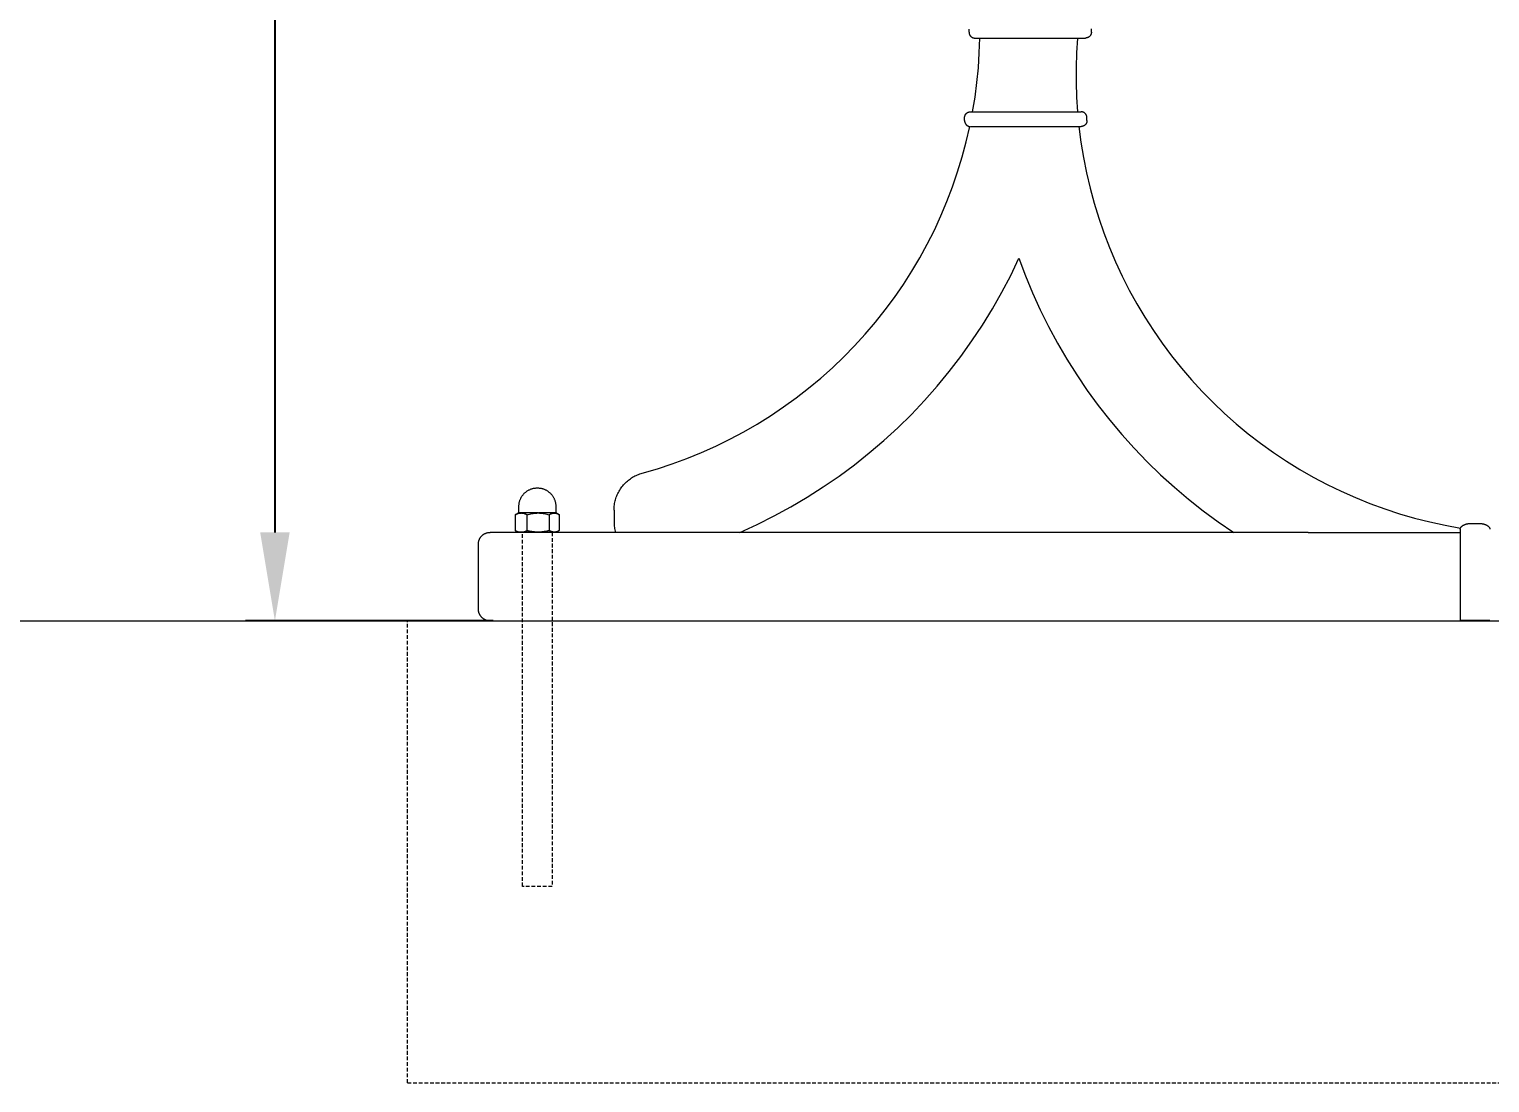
# Model space of a CAD drawing. Header units: millimetres. Extents: x -779 to 3049, y 55 to 2500.
# Drawn here: x 807.1 to 1302.2, y 1473.2 to 1830.4 of the extents above; entities that cross this region are included whole.
import ezdxf

# ---------------------------------------------------------------- set-up
doc = ezdxf.new("R2010")
doc.units = ezdxf.units.MM
doc.linetypes.add('HIDDEN', pattern=[1.905, 1.27, -0.635])
for name, color, linetype, lineweight in [('ZANO_R', 7, 'Continuous', 0), ('ZANO_R_przerywana', 7, 'HIDDEN', 0), ('ZANO_W', 1, 'Continuous', 0)]:
    doc.layers.add(name, color=color, linetype=linetype, lineweight=lineweight)
doc.styles.add('Arial', font='arial.ttf')
doc.styles.get("Standard").update_dxf_attribs({"font": 'ARIALUNI.TTF'})
doc.dimstyles.new('pl i ang', dxfattribs={"dimtxt": 50, "dimasz": 50, "dimexe": 1.25, "dimexo": 0.625, "dimgap": 10, "dimtad": 1, "dimtoh": 1, "dimtxsty": 'Standard', "dimcen": 2.5, "dimclrd": 1, "dimclre": 1, "dimclrt": 1, "dimadec": 0, "dimazin": 0, "dimtfac": 1, "dimtmove": 0, "dimatfit": 3, "dimfxl": 1, "dimarcsym": 1})

# ---------------------------------------------------------------- blocks, each defined once
blk = doc.blocks.new('*D387')
at = {"layer": 'ZANO_W', "color": 1, "lineweight": -2}
for p, q in [((980.27, 2439.89), (880.41, 2439.89)), ((890.41, 2409.89), (890.41, 1659.76)), ((964.36, 1629.76), (880.41, 1629.76))]:
    blk.add_line(p, q, dxfattribs=at)
at = {"layer": 'ZANO_W', "color": 1}
for points in [[(895.41, 2409.89), (885.41, 2409.89), (890.41, 2439.89)], [(885.41, 1659.76), (895.41, 1659.76), (890.41, 1629.76)]]:
    blk.add_solid(points, dxfattribs=at)
at = {"layer": 'ZANO_W', "color": 1, "insert": (865.09, 2034.83), "char_height": 30, "attachment_point": 5, "rotation": 90, "style": 'Arial'}
blk.add_mtext('810', dxfattribs=at)

msp = doc.modelspace()

# ---------------------------------------------------------------- linework, layer by layer
at = {"layer": 'ZANO_R'}
for p, q in [((1125.66, 1829.36), (1125.66, 1830.36)), ((1125.66, 1829.36), (1125.66, 1829.29)), ((1125.66, 1829.29), (1125.66, 1829.22)), ((1125.66, 1829.22), (1125.67, 1829.15)), ((1125.67, 1829.15), (1125.68, 1829.09)), ((1125.68, 1829.09), (1125.69, 1829.02)), ((1125.69, 1829.02), (1125.7, 1828.95)), ((1125.7, 1828.95), (1125.71, 1828.88)), ((1125.71, 1828.88), (1125.73, 1828.82)), ((1125.73, 1828.82), (1125.75, 1828.75)), ((1125.75, 1828.75), (1125.77, 1828.69)), ((1125.77, 1828.69), (1125.8, 1828.62)), ((1125.8, 1828.62), (1125.82, 1828.56)), ((1125.82, 1828.56), (1125.85, 1828.5)), ((1125.85, 1828.5), (1125.88, 1828.44)), ((1125.88, 1828.44), (1125.91, 1828.38)), ((1125.91, 1828.38), (1125.95, 1828.32)), ((1125.95, 1828.32), (1125.99, 1828.26)), ((1125.99, 1828.26), (1126.02, 1828.2)), ((1126.02, 1828.2), (1126.06, 1828.15)), ((1126.06, 1828.15), (1126.11, 1828.1)), ((1126.11, 1828.1), (1126.15, 1828.04)), ((1126.15, 1828.04), (1126.2, 1827.99)), ((1126.2, 1827.99), (1126.24, 1827.94)), ((1126.24, 1827.94), (1126.29, 1827.9)), ((1126.29, 1827.9), (1126.34, 1827.85)), ((1126.34, 1827.85), (1126.4, 1827.81)), ((1126.4, 1827.81), (1126.45, 1827.76)), ((1126.45, 1827.76), (1126.5, 1827.72)), ((1126.5, 1827.72), (1126.56, 1827.69)), ((1126.56, 1827.69), (1126.62, 1827.65)), ((1126.62, 1827.65), (1126.68, 1827.61)), ((1126.68, 1827.61), (1126.74, 1827.58)), ((1126.74, 1827.58), (1126.8, 1827.55)), ((1126.8, 1827.55), (1126.86, 1827.52)), ((1126.86, 1827.52), (1126.92, 1827.5)), ((1126.92, 1827.5), (1126.99, 1827.47)), ((1126.99, 1827.47), (1127.05, 1827.45)), ((1127.05, 1827.45), (1127.12, 1827.43)), ((1127.12, 1827.43), (1127.18, 1827.41)), ((1127.18, 1827.41), (1127.25, 1827.4)), ((1127.25, 1827.4), (1127.32, 1827.39)), ((1127.32, 1827.39), (1127.39, 1827.38)), ((1127.39, 1827.38), (1127.45, 1827.37)), ((1127.45, 1827.37), (1127.52, 1827.36)), ((1127.52, 1827.36), (1127.59, 1827.36)), ((1127.59, 1827.36), (1127.66, 1827.36)), ((1127.66, 1827.36), (1165.14, 1827.36)), ((1129.15, 1822.33), (1129.31, 1827.36)), ((1162.46, 1827.36), (1162.13, 1822.36)), ((1165.21, 1827.36), (1165.14, 1827.36)), ((1165.27, 1827.36), (1165.21, 1827.36)), ((1165.34, 1827.37), (1165.27, 1827.36)), ((1165.41, 1827.38), (1165.34, 1827.37)), ((1165.48, 1827.39), (1165.41, 1827.38)), ((1165.54, 1827.4), (1165.48, 1827.39)), ((1165.61, 1827.41), (1165.54, 1827.4)), ((1165.68, 1827.43), (1165.61, 1827.41)), ((1165.74, 1827.45), (1165.68, 1827.43)), ((1165.81, 1827.47), (1165.74, 1827.45)), ((1165.87, 1827.5), (1165.81, 1827.47)), ((1165.93, 1827.52), (1165.87, 1827.5)), ((1166, 1827.55), (1165.93, 1827.52)), ((1166.06, 1827.58), (1166, 1827.55)), ((1166.12, 1827.61), (1166.06, 1827.58)), ((1166.18, 1827.65), (1166.12, 1827.61)), ((1166.23, 1827.69), (1166.18, 1827.65)), ((1166.29, 1827.72), (1166.23, 1827.69)), ((1166.35, 1827.76), (1166.29, 1827.72)), ((1166.4, 1827.81), (1166.35, 1827.76)), ((1166.45, 1827.85), (1166.4, 1827.81)), ((1166.5, 1827.9), (1166.45, 1827.85)), ((1166.55, 1827.94), (1166.5, 1827.9)), ((1166.6, 1827.99), (1166.55, 1827.94)), ((1166.64, 1828.04), (1166.6, 1827.99)), ((1166.69, 1828.1), (1166.64, 1828.04)), ((1166.73, 1828.15), (1166.69, 1828.1)), ((1166.77, 1828.2), (1166.73, 1828.15)), ((1166.81, 1828.26), (1166.77, 1828.2)), ((1166.85, 1828.32), (1166.81, 1828.26)), ((1166.88, 1828.38), (1166.85, 1828.32)), ((1166.91, 1828.44), (1166.88, 1828.38)), ((1166.94, 1828.5), (1166.91, 1828.44)), ((1166.97, 1828.56), (1166.94, 1828.5)), ((1167, 1828.62), (1166.97, 1828.56)), ((1167.02, 1828.69), (1167, 1828.62)), ((1167.04, 1828.75), (1167.02, 1828.69)), ((1167.06, 1828.82), (1167.04, 1828.75)), ((1167.08, 1828.88), (1167.06, 1828.82)), ((1167.1, 1828.95), (1167.08, 1828.88)), ((1167.11, 1829.02), (1167.1, 1828.95)), ((1167.12, 1829.09), (1167.11, 1829.02)), ((1167.13, 1829.15), (1167.12, 1829.09)), ((1167.14, 1829.29), (1167.13, 1829.22)), ((1167.13, 1829.22), (1167.13, 1829.15)), ((1167.14, 1830.36), (1167.14, 1830.43)), ((1167.14, 1829.36), (1167.14, 1830.36)), ((1167.14, 1829.36), (1167.14, 1829.29)), ((1128.83, 1817.31), (1129.15, 1822.33)), ((1162.13, 1822.36), (1161.96, 1817.36)), ((1128.35, 1812.31), (1128.83, 1817.31)), ((1161.96, 1817.36), (1161.95, 1812.36)), ((1127.7, 1807.32), (1128.35, 1812.31)), ((1161.95, 1812.36), (1162.11, 1807.35)), ((1126.89, 1802.36), (1127.7, 1807.32)), ((1162.11, 1807.35), (1162.42, 1802.36)), ((1124.9, 1801.91), (1124.95, 1801.95)), ((1124.95, 1801.95), (1125, 1801.99)), ((1125, 1801.99), (1125.06, 1802.03)), ((1125.06, 1802.03), (1125.12, 1802.07)), ((1125.12, 1802.07), (1125.18, 1802.1)), ((1125.18, 1802.1), (1125.24, 1802.13)), ((1125.24, 1802.13), (1125.3, 1802.16)), ((1125.3, 1802.16), (1125.36, 1802.19)), ((1125.36, 1802.19), (1125.42, 1802.22)), ((1125.42, 1802.22), (1125.49, 1802.24)), ((1125.49, 1802.24), (1125.55, 1802.26)), ((1125.55, 1802.26), (1125.62, 1802.28)), ((1125.62, 1802.28), (1125.68, 1802.3)), ((1125.68, 1802.3), (1125.75, 1802.32)), ((1125.75, 1802.32), (1125.82, 1802.33)), ((1125.82, 1802.33), (1125.89, 1802.34)), ((1125.89, 1802.34), (1125.95, 1802.35)), ((1125.95, 1802.35), (1126.02, 1802.35)), ((1126.02, 1802.35), (1126.09, 1802.36)), ((1126.09, 1802.36), (1126.16, 1802.36)), ((1126.16, 1802.36), (1163.64, 1802.36)), ((1163.71, 1802.36), (1163.64, 1802.36)), ((1163.77, 1802.35), (1163.71, 1802.36)), ((1163.84, 1802.35), (1163.77, 1802.35)), ((1163.91, 1802.34), (1163.84, 1802.35)), ((1163.98, 1802.33), (1163.91, 1802.34)), ((1164.04, 1802.32), (1163.98, 1802.33)), ((1164.11, 1802.3), (1164.04, 1802.32)), ((1164.18, 1802.28), (1164.11, 1802.3)), ((1164.24, 1802.26), (1164.18, 1802.28)), ((1164.31, 1802.24), (1164.24, 1802.26)), ((1164.37, 1802.22), (1164.31, 1802.24)), ((1164.43, 1802.19), (1164.37, 1802.22)), ((1164.5, 1802.16), (1164.43, 1802.19)), ((1164.56, 1802.13), (1164.5, 1802.16)), ((1164.62, 1802.1), (1164.56, 1802.13)), ((1164.68, 1802.07), (1164.62, 1802.1)), ((1164.73, 1802.03), (1164.68, 1802.07)), ((1164.79, 1801.99), (1164.73, 1802.03)), ((1164.85, 1801.95), (1164.79, 1801.99)), ((1164.9, 1801.91), (1164.85, 1801.95)), ((1124.16, 1800.49), (1124.17, 1800.56)), ((1124.16, 1800.43), (1124.16, 1800.49)), ((1124.16, 1800.36), (1124.16, 1800.43)), ((1124.16, 1799.36), (1124.16, 1800.36)), ((1124.16, 1799.36), (1124.16, 1799.29)), ((1124.16, 1799.29), (1124.16, 1799.22)), ((1124.16, 1799.22), (1124.17, 1799.15)), ((1124.17, 1800.56), (1124.18, 1800.63)), ((1124.17, 1799.15), (1124.18, 1799.08)), ((1124.18, 1800.63), (1124.19, 1800.7)), ((1124.18, 1799.08), (1124.19, 1799.01)), ((1124.19, 1800.7), (1124.2, 1800.76)), ((1124.19, 1799.01), (1124.2, 1798.95)), ((1124.2, 1800.76), (1124.21, 1800.83)), ((1124.2, 1798.95), (1124.22, 1798.88)), ((1124.21, 1800.83), (1124.23, 1800.9)), ((1124.22, 1798.88), (1124.23, 1798.81)), ((1124.23, 1800.9), (1124.25, 1800.96)), ((1124.23, 1798.81), (1124.25, 1798.75)), ((1124.25, 1800.96), (1124.27, 1801.03)), ((1124.25, 1798.75), (1124.28, 1798.68)), ((1124.27, 1801.03), (1124.3, 1801.09)), ((1124.28, 1798.68), (1124.3, 1798.62)), ((1124.3, 1801.09), (1124.32, 1801.15)), ((1124.3, 1798.62), (1124.33, 1798.55)), ((1124.32, 1801.15), (1124.35, 1801.22)), ((1124.33, 1798.55), (1124.36, 1798.49)), ((1124.35, 1801.22), (1124.38, 1801.28)), ((1124.36, 1798.49), (1124.39, 1798.43)), ((1124.38, 1801.28), (1124.41, 1801.34)), ((1124.39, 1798.43), (1124.42, 1798.37)), ((1124.41, 1801.34), (1124.45, 1801.4)), ((1124.42, 1798.37), (1124.46, 1798.31)), ((1124.45, 1801.4), (1124.49, 1801.45)), ((1124.46, 1798.31), (1124.49, 1798.25)), ((1124.49, 1801.45), (1124.52, 1801.51)), ((1124.49, 1798.25), (1124.53, 1798.19)), ((1124.52, 1801.51), (1124.56, 1801.57)), ((1124.53, 1798.19), (1124.57, 1798.14)), ((1124.56, 1801.57), (1124.61, 1801.62)), ((1124.57, 1798.14), (1124.62, 1798.08)), ((1124.61, 1801.62), (1124.65, 1801.67)), ((1124.62, 1798.08), (1124.66, 1798.03)), ((1124.65, 1801.67), (1124.7, 1801.72)), ((1124.66, 1798.03), (1124.71, 1797.98)), ((1124.7, 1801.72), (1124.74, 1801.77)), ((1124.71, 1797.98), (1124.76, 1797.93)), ((1124.72, 1792.2), (1125.92, 1797.37)), ((1124.74, 1801.77), (1124.79, 1801.82)), ((1124.76, 1797.93), (1124.81, 1797.88)), ((1124.79, 1801.82), (1124.84, 1801.87)), ((1124.81, 1797.88), (1124.86, 1797.84)), ((1124.84, 1801.87), (1124.9, 1801.91)), ((1124.86, 1797.84), (1124.91, 1797.79)), ((1124.91, 1797.79), (1124.97, 1797.75)), ((1124.97, 1797.75), (1125.02, 1797.71)), ((1125.02, 1797.71), (1125.08, 1797.67)), ((1125.08, 1797.67), (1125.14, 1797.64)), ((1125.14, 1797.64), (1125.2, 1797.6)), ((1125.2, 1797.6), (1125.26, 1797.57)), ((1125.26, 1797.57), (1125.32, 1797.54)), ((1125.32, 1797.54), (1125.38, 1797.51)), ((1125.38, 1797.51), (1125.45, 1797.49)), ((1125.45, 1797.49), (1125.51, 1797.46)), ((1125.51, 1797.46), (1125.58, 1797.44)), ((1125.58, 1797.44), (1125.64, 1797.42)), ((1125.64, 1797.42), (1125.71, 1797.41)), ((1125.71, 1797.41), (1125.78, 1797.39)), ((1125.78, 1797.39), (1125.85, 1797.38)), ((1125.85, 1797.38), (1125.92, 1797.37)), ((1126.16, 1797.36), (1163.64, 1797.36)), ((1162.9, 1797.36), (1163.58, 1792.1)), ((1163.71, 1797.36), (1163.64, 1797.36)), ((1163.77, 1797.36), (1163.71, 1797.36)), ((1163.84, 1797.37), (1163.77, 1797.36)), ((1163.91, 1797.38), (1163.84, 1797.37)), ((1163.98, 1797.39), (1163.91, 1797.38)), ((1164.04, 1797.4), (1163.98, 1797.39)), ((1164.11, 1797.41), (1164.04, 1797.4)), ((1164.18, 1797.43), (1164.11, 1797.41)), ((1164.24, 1797.45), (1164.18, 1797.43)), ((1164.31, 1797.47), (1164.24, 1797.45)), ((1164.37, 1797.5), (1164.31, 1797.47)), ((1164.43, 1797.52), (1164.37, 1797.5)), ((1164.5, 1797.55), (1164.43, 1797.52)), ((1164.56, 1797.58), (1164.5, 1797.55)), ((1164.62, 1797.61), (1164.56, 1797.58)), ((1164.68, 1797.65), (1164.62, 1797.61)), ((1164.73, 1797.69), (1164.68, 1797.65)), ((1164.79, 1797.72), (1164.73, 1797.69)), ((1164.85, 1797.76), (1164.79, 1797.72)), ((1164.9, 1797.81), (1164.85, 1797.76)), ((1164.95, 1801.87), (1164.9, 1801.91)), ((1164.95, 1797.85), (1164.9, 1797.81)), ((1165, 1801.82), (1164.95, 1801.87)), ((1165, 1797.9), (1164.95, 1797.85)), ((1165.05, 1801.77), (1165, 1801.82)), ((1165.05, 1797.94), (1165, 1797.9)), ((1165.1, 1801.72), (1165.05, 1801.77)), ((1165.1, 1797.99), (1165.05, 1797.94)), ((1165.14, 1801.67), (1165.1, 1801.72)), ((1165.14, 1798.04), (1165.1, 1797.99)), ((1165.19, 1801.62), (1165.14, 1801.67)), ((1165.19, 1798.1), (1165.14, 1798.04)), ((1165.23, 1801.57), (1165.19, 1801.62)), ((1165.23, 1798.15), (1165.19, 1798.1)), ((1165.27, 1801.51), (1165.23, 1801.57)), ((1165.27, 1798.2), (1165.23, 1798.15)), ((1165.31, 1801.45), (1165.27, 1801.51)), ((1165.31, 1798.26), (1165.27, 1798.2)), ((1165.35, 1801.4), (1165.31, 1801.45)), ((1165.35, 1798.32), (1165.31, 1798.26)), ((1165.38, 1801.34), (1165.35, 1801.4)), ((1165.38, 1798.38), (1165.35, 1798.32)), ((1165.41, 1801.28), (1165.38, 1801.34)), ((1165.41, 1798.44), (1165.38, 1798.38)), ((1165.44, 1801.22), (1165.41, 1801.28)), ((1165.44, 1798.5), (1165.41, 1798.44)), ((1165.47, 1801.15), (1165.44, 1801.22)), ((1165.47, 1798.56), (1165.44, 1798.5)), ((1165.5, 1801.09), (1165.47, 1801.15)), ((1165.5, 1798.62), (1165.47, 1798.56)), ((1165.52, 1801.03), (1165.5, 1801.09)), ((1165.52, 1798.69), (1165.5, 1798.62)), ((1165.54, 1800.96), (1165.52, 1801.03)), ((1165.54, 1798.75), (1165.52, 1798.69)), ((1165.56, 1800.9), (1165.54, 1800.96)), ((1165.56, 1798.82), (1165.54, 1798.75)), ((1165.58, 1800.83), (1165.56, 1800.9)), ((1165.58, 1798.88), (1165.56, 1798.82)), ((1165.6, 1800.76), (1165.58, 1800.83)), ((1165.6, 1798.95), (1165.58, 1798.88)), ((1165.61, 1800.7), (1165.6, 1800.76)), ((1165.61, 1799.02), (1165.6, 1798.95)), ((1165.62, 1800.63), (1165.61, 1800.7)), ((1165.62, 1799.09), (1165.61, 1799.02)), ((1165.63, 1800.56), (1165.62, 1800.63)), ((1165.63, 1799.15), (1165.62, 1799.09)), ((1165.63, 1800.49), (1165.63, 1800.56)), ((1165.64, 1800.43), (1165.63, 1800.49)), ((1165.64, 1799.29), (1165.63, 1799.22)), ((1165.63, 1799.22), (1165.63, 1799.15)), ((1165.64, 1800.36), (1165.64, 1800.43)), ((1165.64, 1799.36), (1165.64, 1800.36)), ((1165.64, 1799.36), (1165.64, 1799.29)), ((1123.35, 1787.07), (1124.72, 1792.2)), ((1163.58, 1792.1), (1164.43, 1786.86)), ((1121.8, 1781.98), (1123.35, 1787.07)), ((1164.43, 1786.86), (1165.47, 1781.66)), ((1120.08, 1776.96), (1121.8, 1781.98)), ((1165.47, 1781.66), (1166.68, 1776.49)), ((1118.19, 1771.99), (1120.08, 1776.96)), ((1166.68, 1776.49), (1168.07, 1771.37)), ((1116.13, 1767.1), (1118.19, 1771.99)), ((1168.07, 1771.37), (1169.64, 1766.3)), ((1113.91, 1762.27), (1116.13, 1767.1)), ((1169.64, 1766.3), (1171.37, 1761.29)), ((1108.97, 1752.87), (1111.52, 1757.53)), ((1111.52, 1757.53), (1113.91, 1762.27)), ((1171.37, 1761.29), (1173.27, 1756.34)), ((1106.27, 1748.3), (1108.97, 1752.87)), ((1139.78, 1746.9), (1142.57, 1752.73)), ((1142.57, 1752.73), (1144.78, 1746.8)), ((1173.27, 1756.34), (1175.35, 1751.45)), ((1103.4, 1743.82), (1106.27, 1748.3)), ((1175.35, 1751.45), (1177.59, 1746.64)), ((1100.39, 1739.45), (1103.4, 1743.82)), ((1136.8, 1741.17), (1139.78, 1746.9)), ((1144.78, 1746.8), (1147.19, 1740.96)), ((1177.59, 1746.64), (1179.99, 1741.91)), ((1097.23, 1735.18), (1100.39, 1739.45)), ((1133.61, 1735.55), (1136.8, 1741.17)), ((1147.19, 1740.96), (1149.8, 1735.2)), ((1179.99, 1741.91), (1182.55, 1737.27)), ((1093.93, 1731.02), (1097.23, 1735.18)), ((1130.23, 1730.05), (1133.61, 1735.55)), ((1149.8, 1735.2), (1152.61, 1729.53)), ((1182.55, 1737.27), (1185.27, 1732.71)), ((1185.27, 1732.71), (1188.14, 1728.25)), ((1090.48, 1726.97), (1093.93, 1731.02)), ((1126.66, 1724.66), (1130.23, 1730.05)), ((1152.61, 1729.53), (1155.61, 1723.96)), ((1188.14, 1728.25), (1191.16, 1723.89)), ((1083.19, 1719.25), (1086.9, 1723.05)), ((1086.9, 1723.05), (1090.48, 1726.97)), ((1122.91, 1719.41), (1126.66, 1724.66)), ((1155.61, 1723.96), (1158.79, 1718.5)), ((1191.16, 1723.89), (1194.33, 1719.64)), ((1079.35, 1715.58), (1083.19, 1719.25)), ((1118.98, 1714.28), (1122.91, 1719.41)), ((1158.79, 1718.5), (1162.16, 1713.15)), ((1194.33, 1719.64), (1197.64, 1715.49)), ((1075.39, 1712.05), (1079.35, 1715.58)), ((1114.86, 1709.3), (1118.98, 1714.28)), ((1162.16, 1713.15), (1165.71, 1707.91)), ((1197.64, 1715.49), (1201.1, 1711.47)), ((1067.11, 1705.39), (1071.3, 1708.65)), ((1071.3, 1708.65), (1075.39, 1712.05)), ((1110.58, 1704.46), (1114.86, 1709.3)), ((1165.71, 1707.91), (1169.44, 1702.8)), ((1201.1, 1711.47), (1204.68, 1707.56)), ((1062.8, 1702.28), (1067.11, 1705.39)), ((1106.13, 1699.78), (1110.58, 1704.46)), ((1204.68, 1707.56), (1208.4, 1703.77)), ((1208.4, 1703.77), (1212.25, 1700.12)), ((1053.89, 1696.5), (1058.39, 1699.31)), ((1058.39, 1699.31), (1062.8, 1702.28)), ((1101.53, 1695.25), (1106.13, 1699.78)), ((1169.44, 1702.8), (1173.34, 1697.82)), ((1212.25, 1700.12), (1216.22, 1696.6)), ((1044.6, 1691.35), (1049.29, 1693.85)), ((1049.29, 1693.85), (1053.89, 1696.5)), ((1096.76, 1690.89), (1101.53, 1695.25)), ((1173.34, 1697.82), (1177.4, 1692.98)), ((1216.22, 1696.6), (1220.3, 1693.22)), ((1220.3, 1693.22), (1224.5, 1689.98)), ((1034.98, 1686.85), (1039.83, 1689.02)), ((1039.83, 1689.02), (1044.6, 1691.35)), ((1091.85, 1686.69), (1096.76, 1690.89)), ((1177.4, 1692.98), (1181.63, 1688.28)), ((1181.63, 1688.28), (1186.02, 1683.72)), ((1224.5, 1689.98), (1228.81, 1686.88)), ((1025.07, 1683.01), (1030.06, 1684.84)), ((1030.06, 1684.84), (1034.98, 1686.85)), ((1086.8, 1682.67), (1091.85, 1686.69)), ((1186.02, 1683.72), (1190.56, 1679.32)), ((1228.81, 1686.88), (1233.22, 1683.93)), ((1233.22, 1683.93), (1237.73, 1681.14)), ((1010.91, 1677.97), (1011.28, 1678.22)), ((1011.28, 1678.22), (1011.66, 1678.46)), ((1011.66, 1678.46), (1012.05, 1678.68)), ((1012.05, 1678.68), (1012.44, 1678.89)), ((1012.44, 1678.89), (1012.84, 1679.09)), ((1012.84, 1679.09), (1013.25, 1679.27)), ((1013.25, 1679.27), (1013.66, 1679.44)), ((1013.66, 1679.44), (1014.08, 1679.59)), ((1014.08, 1679.59), (1014.5, 1679.73)), ((1014.5, 1679.73), (1014.93, 1679.86)), ((1014.93, 1679.86), (1020.03, 1681.35)), ((1020.03, 1681.35), (1025.07, 1683.01)), ((1076.28, 1675.17), (1081.6, 1678.83)), ((1081.6, 1678.83), (1086.8, 1682.67)), ((1190.56, 1679.32), (1195.25, 1675.08)), ((1237.73, 1681.14), (1242.33, 1678.5)), ((1242.33, 1678.5), (1247.02, 1676.02)), ((975.09, 1673.15), (975.25, 1673.3)), ((975.25, 1673.3), (975.42, 1673.43)), ((975.42, 1673.43), (975.58, 1673.57)), ((975.58, 1673.57), (975.76, 1673.69)), ((975.76, 1673.69), (975.93, 1673.81)), ((975.93, 1673.81), (976.11, 1673.93)), ((976.11, 1673.93), (976.3, 1674.03)), ((976.3, 1674.03), (976.49, 1674.14)), ((976.49, 1674.14), (976.68, 1674.23)), ((976.68, 1674.23), (976.87, 1674.32)), ((976.87, 1674.32), (977.07, 1674.4)), ((977.07, 1674.4), (977.27, 1674.48)), ((977.27, 1674.48), (977.47, 1674.54)), ((977.47, 1674.54), (977.67, 1674.6)), ((977.67, 1674.6), (977.88, 1674.66)), ((977.88, 1674.66), (978.09, 1674.71)), ((978.09, 1674.71), (978.3, 1674.75)), ((978.3, 1674.75), (978.51, 1674.78)), ((978.51, 1674.78), (978.72, 1674.8)), ((978.72, 1674.8), (978.93, 1674.82)), ((978.93, 1674.82), (979.15, 1674.83)), ((979.15, 1674.83), (979.36, 1674.84)), ((979.36, 1674.84), (979.57, 1674.83)), ((979.57, 1674.83), (979.79, 1674.82)), ((979.79, 1674.82), (980, 1674.8)), ((980, 1674.8), (980.21, 1674.78)), ((980.21, 1674.78), (980.42, 1674.75)), ((980.42, 1674.75), (980.63, 1674.71)), ((980.63, 1674.71), (980.84, 1674.66)), ((980.84, 1674.66), (981.05, 1674.6)), ((981.05, 1674.6), (981.25, 1674.54)), ((981.25, 1674.54), (981.45, 1674.48)), ((981.45, 1674.48), (981.65, 1674.4)), ((981.65, 1674.4), (981.85, 1674.32)), ((981.85, 1674.32), (982.04, 1674.23)), ((982.04, 1674.23), (982.24, 1674.14)), ((982.24, 1674.14), (982.42, 1674.03)), ((982.42, 1674.03), (982.61, 1673.93)), ((982.61, 1673.93), (982.79, 1673.81)), ((982.79, 1673.81), (982.96, 1673.69)), ((982.96, 1673.69), (983.14, 1673.57)), ((983.14, 1673.57), (983.3, 1673.43)), ((983.3, 1673.43), (983.47, 1673.3)), ((983.47, 1673.3), (983.63, 1673.15)), ((1006.63, 1672.93), (1006.83, 1673.32)), ((1006.83, 1673.32), (1007.04, 1673.72)), ((1007.04, 1673.72), (1007.27, 1674.1)), ((1007.27, 1674.1), (1007.51, 1674.48)), ((1007.51, 1674.48), (1007.76, 1674.85)), ((1007.76, 1674.85), (1008.03, 1675.2)), ((1008.03, 1675.2), (1008.3, 1675.55)), ((1008.3, 1675.55), (1008.59, 1675.89)), ((1008.59, 1675.89), (1008.89, 1676.22)), ((1008.89, 1676.22), (1009.2, 1676.54)), ((1009.2, 1676.54), (1009.52, 1676.85)), ((1009.52, 1676.85), (1009.86, 1677.15)), ((1009.86, 1677.15), (1010.2, 1677.44)), ((1010.2, 1677.44), (1010.55, 1677.71)), ((1010.55, 1677.71), (1010.91, 1677.97)), ((1070.83, 1671.7), (1076.28, 1675.17)), ((1195.25, 1675.08), (1200.08, 1670.99)), ((1247.02, 1676.02), (1251.79, 1673.7)), ((1251.79, 1673.7), (1256.64, 1671.54)), ((973.11, 1668.8), (973.13, 1669.01)), ((973.11, 1668.59), (973.11, 1668.8)), ((973.11, 1666.46), (973.11, 1668.59)), ((973.13, 1669.01), (973.14, 1669.23)), ((973.14, 1669.23), (973.17, 1669.44)), ((973.17, 1669.44), (973.2, 1669.65)), ((973.2, 1669.65), (973.24, 1669.86)), ((973.24, 1669.86), (973.29, 1670.07)), ((973.29, 1670.07), (973.34, 1670.27)), ((973.34, 1670.27), (973.4, 1670.48)), ((973.4, 1670.48), (973.47, 1670.68)), ((973.47, 1670.68), (973.55, 1670.88)), ((973.55, 1670.88), (973.63, 1671.08)), ((973.63, 1671.08), (973.72, 1671.27)), ((973.72, 1671.27), (973.81, 1671.46)), ((973.81, 1671.46), (973.91, 1671.65)), ((973.91, 1671.65), (974.02, 1671.83)), ((974.02, 1671.83), (974.13, 1672.01)), ((974.13, 1672.01), (974.25, 1672.19)), ((974.25, 1672.19), (974.38, 1672.36)), ((974.38, 1672.36), (974.51, 1672.53)), ((974.51, 1672.53), (974.65, 1672.69)), ((974.65, 1672.69), (974.79, 1672.85)), ((974.79, 1672.85), (974.94, 1673.01)), ((974.94, 1673.01), (975.09, 1673.15)), ((983.63, 1673.15), (983.78, 1673.01)), ((983.78, 1673.01), (983.93, 1672.85)), ((983.93, 1672.85), (984.07, 1672.69)), ((984.07, 1672.69), (984.21, 1672.53)), ((984.21, 1672.53), (984.34, 1672.36)), ((984.34, 1672.36), (984.47, 1672.19)), ((984.47, 1672.19), (984.59, 1672.01)), ((984.59, 1672.01), (984.7, 1671.83)), ((984.7, 1671.83), (984.81, 1671.65)), ((984.81, 1671.65), (984.91, 1671.46)), ((984.91, 1671.46), (985, 1671.27)), ((985, 1671.27), (985.09, 1671.08)), ((985.09, 1671.08), (985.17, 1670.88)), ((985.17, 1670.88), (985.25, 1670.68)), ((985.25, 1670.68), (985.32, 1670.48)), ((985.32, 1670.48), (985.38, 1670.27)), ((985.38, 1670.27), (985.43, 1670.07)), ((985.43, 1670.07), (985.48, 1669.86)), ((985.48, 1669.86), (985.52, 1669.65)), ((985.52, 1669.65), (985.55, 1669.44)), ((985.55, 1669.44), (985.58, 1669.23)), ((985.58, 1669.23), (985.6, 1669.01)), ((985.6, 1669.01), (985.61, 1668.8)), ((985.61, 1668.8), (985.61, 1668.59)), ((985.61, 1668.59), (985.61, 1666.46)), ((1005.39, 1668.21), (1005.43, 1668.65)), ((1005.43, 1668.65), (1005.48, 1669.1)), ((1005.48, 1669.1), (1005.55, 1669.54)), ((1005.55, 1669.54), (1005.63, 1669.98)), ((1005.63, 1669.98), (1005.73, 1670.41)), ((1005.73, 1670.41), (1005.85, 1670.84)), ((1005.85, 1670.84), (1005.98, 1671.27)), ((1005.98, 1671.27), (1006.12, 1671.69)), ((1006.12, 1671.69), (1006.28, 1672.11)), ((1006.28, 1672.11), (1006.45, 1672.52)), ((1006.45, 1672.52), (1006.63, 1672.93)), ((1059.59, 1665.33), (1065.27, 1668.42)), ((1065.27, 1668.42), (1070.83, 1671.7)), ((1200.08, 1670.99), (1205.04, 1667.08)), ((1256.64, 1671.54), (1261.56, 1669.55)), ((1261.56, 1669.55), (1266.54, 1667.73)), ((972.02, 1665.85), (971.86, 1665.76)), ((971.86, 1665.76), (971.98, 1665.83)), ((971.86, 1665.76), (971.86, 1660.42)), ((971.98, 1665.83), (972.11, 1665.89)), ((972.02, 1665.85), (972.86, 1666.34)), ((972.11, 1665.89), (972.23, 1665.95)), ((972.23, 1665.95), (972.36, 1666.01)), ((972.36, 1666.01), (972.49, 1666.06)), ((972.49, 1666.06), (972.63, 1666.11)), ((972.63, 1666.11), (972.76, 1666.15)), ((972.76, 1666.15), (972.89, 1666.19)), ((973.81, 1666.34), (972.86, 1666.34)), ((972.89, 1666.19), (973.03, 1666.23)), ((973, 1666.34), (973, 1666.34)), ((973, 1666.34), (973.01, 1666.34)), ((973.01, 1666.34), (973.01, 1666.34)), ((973.01, 1666.34), (973.02, 1666.34)), ((973.02, 1666.34), (973.02, 1666.34)), ((973.02, 1666.34), (973.02, 1666.34)), ((973.02, 1666.34), (973.03, 1666.34)), ((973.03, 1666.34), (973.03, 1666.35)), ((973.03, 1666.35), (973.04, 1666.35)), ((973.03, 1666.34), (973.03, 1666.34)), ((973.03, 1666.23), (973.17, 1666.26)), ((973.04, 1666.35), (973.04, 1666.35)), ((973.04, 1666.35), (973.05, 1666.35)), ((973.05, 1666.35), (973.06, 1666.36)), ((973.05, 1666.35), (973.05, 1666.35)), ((973.05, 1666.35), (973.05, 1666.35)), ((973.06, 1666.36), (973.06, 1666.36)), ((973.06, 1666.36), (973.06, 1666.36)), ((973.06, 1666.36), (973.07, 1666.36)), ((973.07, 1666.36), (973.07, 1666.37)), ((973.07, 1666.37), (973.07, 1666.37)), ((973.07, 1666.37), (973.08, 1666.37)), ((973.08, 1666.37), (973.08, 1666.38)), ((973.08, 1666.38), (973.08, 1666.38)), ((973.08, 1666.38), (973.08, 1666.38)), ((973.08, 1666.38), (973.09, 1666.38)), ((973.09, 1666.39), (973.1, 1666.4)), ((973.09, 1666.38), (973.09, 1666.39)), ((973.09, 1666.39), (973.09, 1666.39)), ((973.09, 1666.39), (973.09, 1666.39)), ((973.1, 1666.41), (973.1, 1666.42)), ((973.1, 1666.42), (973.1, 1666.42)), ((973.1, 1666.42), (973.11, 1666.42)), ((973.1, 1666.4), (973.1, 1666.41)), ((973.1, 1666.41), (973.1, 1666.41)), ((973.1, 1666.41), (973.1, 1666.41)), ((973.1, 1666.4), (973.1, 1666.4)), ((973.11, 1666.45), (973.11, 1666.46)), ((973.11, 1666.44), (973.11, 1666.45)), ((973.11, 1666.45), (973.11, 1666.45)), ((973.11, 1666.43), (973.11, 1666.44)), ((973.11, 1666.44), (973.11, 1666.44)), ((973.11, 1666.44), (973.11, 1666.44)), ((973.11, 1666.42), (973.11, 1666.43)), ((973.11, 1666.43), (973.11, 1666.43)), ((973.17, 1666.26), (973.31, 1666.28)), ((973.31, 1666.28), (973.44, 1666.3)), ((973.44, 1666.3), (973.58, 1666.32)), ((973.58, 1666.32), (973.72, 1666.33)), ((973.72, 1666.33), (973.86, 1666.34)), ((973.87, 1666.34), (974.01, 1666.33)), ((979.51, 1666.34), (973.92, 1666.34)), ((974.01, 1666.33), (974.15, 1666.32)), ((974.15, 1666.32), (974.29, 1666.3)), ((974.29, 1666.3), (974.42, 1666.28)), ((974.42, 1666.28), (974.56, 1666.26)), ((974.56, 1666.26), (974.7, 1666.23)), ((974.7, 1666.23), (974.84, 1666.19)), ((974.84, 1666.19), (974.97, 1666.15)), ((974.97, 1666.15), (975.11, 1666.11)), ((975.11, 1666.11), (975.24, 1666.06)), ((975.24, 1666.06), (975.37, 1666.01)), ((975.37, 1666.01), (975.5, 1665.95)), ((975.5, 1665.95), (975.62, 1665.89)), ((975.62, 1665.89), (975.75, 1665.83)), ((975.75, 1665.83), (975.87, 1665.76)), ((975.87, 1665.76), (976.28, 1665.87)), ((975.87, 1660.42), (975.87, 1665.76)), ((976.28, 1665.87), (976.69, 1665.98)), ((976.69, 1665.98), (977.1, 1666.07)), ((977.1, 1666.07), (977.52, 1666.15)), ((977.52, 1666.15), (977.93, 1666.21)), ((977.93, 1666.21), (978.35, 1666.26)), ((978.35, 1666.26), (978.77, 1666.3)), ((978.77, 1666.3), (979.2, 1666.33)), ((979.2, 1666.33), (979.62, 1666.34)), ((979.62, 1666.34), (980.04, 1666.33)), ((985.11, 1666.34), (979.72, 1666.34)), ((980.04, 1666.33), (980.47, 1666.3)), ((980.47, 1666.3), (980.89, 1666.26)), ((980.89, 1666.26), (981.31, 1666.21)), ((981.31, 1666.21), (981.72, 1666.15)), ((981.72, 1666.15), (982.14, 1666.07)), ((982.14, 1666.07), (982.55, 1665.98)), ((982.55, 1665.98), (982.96, 1665.87)), ((982.96, 1665.87), (983.37, 1665.76)), ((983.37, 1665.76), (983.46, 1665.82)), ((983.37, 1665.76), (983.37, 1660.42)), ((983.46, 1665.82), (983.55, 1665.87)), ((983.55, 1665.87), (983.65, 1665.93)), ((983.65, 1665.93), (983.75, 1665.98)), ((983.75, 1665.98), (983.84, 1666.03)), ((983.84, 1666.03), (983.95, 1666.07)), ((983.95, 1666.07), (984.05, 1666.11)), ((984.05, 1666.11), (984.15, 1666.15)), ((984.15, 1666.15), (984.25, 1666.19)), ((984.25, 1666.19), (984.36, 1666.22)), ((984.36, 1666.22), (984.46, 1666.25)), ((984.46, 1666.25), (984.57, 1666.27)), ((984.57, 1666.27), (984.68, 1666.29)), ((984.68, 1666.29), (984.79, 1666.31)), ((984.79, 1666.31), (984.9, 1666.32)), ((984.9, 1666.32), (985.01, 1666.33)), ((985.01, 1666.33), (985.11, 1666.34)), ((985.11, 1666.34), (985.22, 1666.33)), ((985.68, 1666.34), (985.16, 1666.34)), ((985.22, 1666.33), (985.33, 1666.32)), ((985.33, 1666.32), (985.44, 1666.31)), ((985.44, 1666.31), (985.55, 1666.29)), ((985.55, 1666.29), (985.66, 1666.27)), ((985.61, 1666.46), (985.61, 1666.45)), ((985.61, 1666.45), (985.61, 1666.45)), ((985.61, 1666.45), (985.61, 1666.44)), ((985.61, 1666.44), (985.61, 1666.44)), ((985.61, 1666.44), (985.61, 1666.44)), ((985.61, 1666.44), (985.61, 1666.43)), ((985.61, 1666.43), (985.61, 1666.43)), ((985.61, 1666.43), (985.61, 1666.42)), ((985.61, 1666.42), (985.62, 1666.42)), ((985.62, 1666.42), (985.62, 1666.42)), ((985.62, 1666.42), (985.62, 1666.41)), ((985.62, 1666.41), (985.62, 1666.41)), ((985.62, 1666.41), (985.62, 1666.41)), ((985.62, 1666.41), (985.62, 1666.4)), ((985.62, 1666.4), (985.63, 1666.4)), ((985.63, 1666.4), (985.63, 1666.39)), ((985.63, 1666.39), (985.63, 1666.39)), ((985.63, 1666.39), (985.63, 1666.39)), ((985.63, 1666.39), (985.63, 1666.38)), ((985.63, 1666.38), (985.64, 1666.38)), ((985.64, 1666.38), (985.64, 1666.38)), ((985.64, 1666.38), (985.64, 1666.38)), ((985.64, 1666.38), (985.65, 1666.37)), ((985.65, 1666.37), (985.65, 1666.37)), ((985.65, 1666.37), (985.65, 1666.37)), ((985.65, 1666.37), (985.65, 1666.36)), ((985.65, 1666.36), (985.66, 1666.36)), ((985.66, 1666.36), (985.66, 1666.36)), ((985.66, 1666.36), (985.66, 1666.36)), ((985.66, 1666.36), (985.67, 1666.35)), ((985.66, 1666.27), (985.77, 1666.25)), ((985.67, 1666.35), (985.67, 1666.35)), ((985.67, 1666.35), (985.67, 1666.35)), ((985.67, 1666.35), (985.68, 1666.35)), ((985.68, 1666.35), (985.68, 1666.35)), ((985.68, 1666.35), (985.69, 1666.35)), ((985.82, 1666.34), (985.68, 1666.34)), ((985.69, 1666.35), (985.69, 1666.34)), ((985.69, 1666.34), (985.69, 1666.34)), ((985.69, 1666.34), (985.7, 1666.34)), ((985.7, 1666.34), (985.7, 1666.34)), ((985.7, 1666.34), (985.71, 1666.34)), ((985.71, 1666.34), (985.71, 1666.34)), ((985.71, 1666.34), (985.71, 1666.34)), ((985.71, 1666.34), (985.72, 1666.34)), ((985.72, 1666.34), (985.72, 1666.34)), ((985.77, 1666.25), (985.87, 1666.22)), ((985.85, 1666.34), (985.82, 1666.34)), ((985.86, 1666.34), (985.85, 1666.34)), ((985.86, 1666.34), (985.86, 1666.34)), ((985.86, 1666.34), (985.86, 1666.34)), ((985.86, 1666.34), (985.86, 1666.34)), ((985.86, 1666.34), (985.86, 1666.34)), ((985.86, 1666.34), (985.86, 1666.34)), ((985.86, 1666.34), (986.65, 1665.88)), ((985.87, 1666.22), (985.98, 1666.19)), ((985.98, 1666.19), (986.08, 1666.15)), ((986.08, 1666.15), (986.18, 1666.11)), ((986.18, 1666.11), (986.28, 1666.07)), ((986.28, 1666.07), (986.38, 1666.03)), ((986.38, 1666.03), (986.48, 1665.98)), ((986.48, 1665.98), (986.58, 1665.93)), ((986.58, 1665.93), (986.68, 1665.87)), ((986.68, 1665.87), (986.77, 1665.82)), ((986.77, 1665.82), (986.86, 1665.76)), ((986.86, 1660.42), (986.86, 1665.76)), ((1005.36, 1667.32), (1005.37, 1667.76)), ((1005.36, 1667.32), (1005.36, 1663.17)), ((1005.37, 1667.76), (1005.39, 1668.21)), ((1053.81, 1662.45), (1059.59, 1665.33)), ((1205.04, 1667.08), (1210.14, 1663.33)), ((1210.14, 1663.33), (1215.36, 1659.76)), ((1266.54, 1667.73), (1271.59, 1666.08)), ((1271.59, 1666.08), (1276.68, 1664.61)), ((1276.68, 1664.61), (1281.82, 1663.31)), ((960.3, 1658.35), (960.4, 1658.45)), ((960.4, 1658.45), (960.49, 1658.55)), ((960.49, 1658.55), (960.59, 1658.65)), ((960.59, 1658.65), (960.69, 1658.74)), ((960.69, 1658.74), (960.8, 1658.84)), ((960.8, 1658.84), (960.91, 1658.92)), ((960.91, 1658.92), (961.02, 1659.01)), ((961.02, 1659.01), (961.13, 1659.09)), ((961.13, 1659.09), (961.25, 1659.16)), ((961.25, 1659.16), (961.37, 1659.23)), ((961.37, 1659.23), (961.49, 1659.3)), ((961.49, 1659.3), (961.61, 1659.36)), ((961.61, 1659.36), (961.74, 1659.42)), ((961.74, 1659.42), (961.87, 1659.48)), ((961.87, 1659.48), (962, 1659.53)), ((962, 1659.53), (962.13, 1659.57)), ((962.13, 1659.57), (962.26, 1659.61)), ((962.26, 1659.61), (962.4, 1659.65)), ((962.4, 1659.65), (962.53, 1659.68)), ((962.53, 1659.68), (962.67, 1659.7)), ((962.67, 1659.7), (962.81, 1659.73)), ((962.81, 1659.73), (962.94, 1659.74)), ((962.94, 1659.74), (963.08, 1659.76)), ((963.08, 1659.76), (963.22, 1659.76)), ((963.22, 1659.76), (963.36, 1659.76)), ((994.36, 1659.76), (963.36, 1659.76)), ((971.86, 1660.42), (971.98, 1660.35)), ((971.86, 1660.42), (972.02, 1660.32)), ((971.98, 1660.35), (972.11, 1660.28)), ((972.86, 1659.84), (972.02, 1660.32)), ((972.11, 1660.28), (972.23, 1660.22)), ((972.23, 1660.22), (972.36, 1660.16)), ((972.36, 1660.16), (972.49, 1660.11)), ((972.86, 1659.84), (972.36, 1659.84)), ((972.49, 1660.11), (972.63, 1660.06)), ((972.63, 1660.06), (972.76, 1660.02)), ((972.76, 1660.02), (972.89, 1659.98)), ((973.81, 1659.84), (972.86, 1659.84)), ((972.89, 1659.98), (973.03, 1659.95)), ((973.03, 1659.95), (973.17, 1659.92)), ((973.17, 1659.92), (973.31, 1659.89)), ((973.31, 1659.89), (973.45, 1659.87)), ((973.45, 1659.87), (973.58, 1659.85)), ((973.58, 1659.85), (973.73, 1659.84)), ((973.73, 1659.84), (973.87, 1659.84)), ((973.87, 1659.84), (974.01, 1659.84)), ((979.52, 1659.84), (973.92, 1659.84)), ((974.01, 1659.84), (974.15, 1659.85)), ((974.15, 1659.85), (974.29, 1659.87)), ((974.29, 1659.87), (974.42, 1659.89)), ((974.42, 1659.89), (974.56, 1659.92)), ((974.56, 1659.92), (974.7, 1659.95)), ((974.7, 1659.95), (974.84, 1659.98)), ((974.84, 1659.98), (974.97, 1660.02)), ((974.97, 1660.02), (975.11, 1660.06)), ((975.11, 1660.06), (975.24, 1660.11)), ((975.24, 1660.11), (975.37, 1660.16)), ((975.37, 1660.16), (975.5, 1660.22)), ((975.5, 1660.22), (975.62, 1660.28)), ((975.62, 1660.28), (975.75, 1660.35)), ((975.75, 1660.35), (975.87, 1660.42)), ((976.28, 1660.3), (975.87, 1660.42)), ((976.69, 1660.2), (976.28, 1660.3)), ((977.1, 1660.11), (976.69, 1660.2)), ((977.52, 1660.03), (977.1, 1660.11)), ((977.93, 1659.96), (977.52, 1660.03)), ((978.35, 1659.91), (977.93, 1659.96)), ((978.77, 1659.87), (978.35, 1659.91)), ((979.2, 1659.85), (978.77, 1659.87)), ((979.62, 1659.84), (979.2, 1659.85)), ((980.04, 1659.85), (979.62, 1659.84)), ((985.07, 1659.84), (979.73, 1659.84)), ((980.47, 1659.87), (980.04, 1659.85)), ((980.89, 1659.91), (980.47, 1659.87)), ((981.31, 1659.96), (980.89, 1659.91)), ((981.72, 1660.03), (981.31, 1659.96)), ((982.14, 1660.11), (981.72, 1660.03)), ((982.55, 1660.2), (982.14, 1660.11)), ((982.96, 1660.3), (982.55, 1660.2)), ((983.37, 1660.42), (982.96, 1660.3)), ((983.46, 1660.36), (983.37, 1660.42)), ((983.55, 1660.3), (983.46, 1660.36)), ((983.65, 1660.24), (983.55, 1660.3)), ((983.75, 1660.19), (983.65, 1660.24)), ((983.84, 1660.15), (983.75, 1660.19)), ((983.95, 1660.1), (983.84, 1660.15)), ((984.05, 1660.06), (983.95, 1660.1)), ((984.15, 1660.02), (984.05, 1660.06)), ((984.25, 1659.99), (984.15, 1660.02)), ((984.36, 1659.96), (984.25, 1659.99)), ((984.46, 1659.93), (984.36, 1659.96)), ((984.57, 1659.9), (984.46, 1659.93)), ((984.68, 1659.88), (984.57, 1659.9)), ((984.79, 1659.87), (984.68, 1659.88)), ((984.9, 1659.85), (984.79, 1659.87)), ((985.01, 1659.84), (984.9, 1659.85)), ((985.11, 1659.84), (985.01, 1659.84)), ((985.22, 1659.84), (985.11, 1659.84)), ((985.86, 1659.84), (985.16, 1659.84)), ((985.33, 1659.85), (985.22, 1659.84)), ((985.44, 1659.87), (985.33, 1659.85)), ((985.55, 1659.88), (985.44, 1659.87)), ((985.66, 1659.9), (985.55, 1659.88)), ((985.77, 1659.93), (985.66, 1659.9)), ((985.87, 1659.96), (985.77, 1659.93)), ((986.65, 1660.29), (985.86, 1659.84)), ((986.36, 1659.84), (985.86, 1659.84)), ((985.98, 1659.99), (985.87, 1659.96)), ((986.08, 1660.02), (985.98, 1659.99)), ((986.18, 1660.06), (986.08, 1660.02)), ((986.28, 1660.1), (986.18, 1660.06)), ((986.38, 1660.15), (986.28, 1660.1)), ((986.48, 1660.19), (986.38, 1660.15)), ((986.58, 1660.24), (986.48, 1660.19)), ((986.68, 1660.3), (986.58, 1660.24)), ((986.77, 1660.36), (986.68, 1660.3)), ((986.86, 1660.42), (986.77, 1660.36)), ((1240.63, 1659.76), (994.36, 1659.76)), ((1005.36, 1663.17), (1005.37, 1662.74)), ((1005.37, 1662.74), (1005.39, 1662.31)), ((1005.39, 1662.31), (1005.42, 1661.88)), ((1005.42, 1661.88), (1005.47, 1661.45)), ((1005.47, 1661.45), (1005.54, 1661.03)), ((1005.54, 1661.03), (1005.62, 1660.6)), ((1005.62, 1660.6), (1005.71, 1660.18)), ((1005.71, 1660.18), (1005.82, 1659.76)), ((1047.94, 1659.76), (1053.81, 1662.45)), ((1240.63, 1659.76), (1292.17, 1659.76)), ((1281.82, 1663.31), (1287.01, 1662.18)), ((1287.01, 1662.18), (1292.23, 1661.23)), ((1292.17, 1661), (1292.18, 1661.02)), ((1292.17, 1660.98), (1292.17, 1661)), ((1292.17, 1660.96), (1292.17, 1660.98)), ((1292.17, 1660.94), (1292.17, 1660.96)), ((1292.17, 1660.92), (1292.17, 1660.94)), ((1292.17, 1660.89), (1292.17, 1660.92)), ((1292.17, 1660.89), (1292.17, 1660.8)), ((1292.17, 1660.8), (1292.17, 1660.54)), ((1292.17, 1660.54), (1292.17, 1660.12)), ((1292.17, 1660.12), (1292.17, 1659.54)), ((1292.17, 1659.54), (1292.17, 1658.82)), ((1292.17, 1658.82), (1292.17, 1658)), ((1292.18, 1661.07), (1292.19, 1661.09)), ((1292.18, 1661.05), (1292.18, 1661.07)), ((1292.18, 1661.02), (1292.18, 1661.05)), ((1292.19, 1661.11), (1292.2, 1661.14)), ((1292.19, 1661.09), (1292.19, 1661.11)), ((1292.2, 1661.16), (1292.21, 1661.18)), ((1292.2, 1661.14), (1292.2, 1661.16)), ((1292.21, 1661.18), (1292.22, 1661.2)), ((1292.22, 1661.2), (1292.23, 1661.22)), ((1292.23, 1661.25), (1292.24, 1661.27)), ((1292.23, 1661.22), (1292.23, 1661.25)), ((1292.24, 1661.27), (1292.25, 1661.29)), ((1292.25, 1661.29), (1292.26, 1661.31)), ((1292.26, 1661.31), (1292.27, 1661.34)), ((1292.27, 1661.34), (1292.28, 1661.36)), ((1292.28, 1661.36), (1292.3, 1661.38)), ((1292.3, 1661.38), (1292.31, 1661.41)), ((1292.31, 1661.41), (1292.32, 1661.43)), ((1292.32, 1661.43), (1292.34, 1661.45)), ((1292.34, 1661.45), (1292.35, 1661.47)), ((1292.35, 1661.47), (1292.36, 1661.5)), ((1292.36, 1661.5), (1292.38, 1661.52)), ((1292.38, 1661.52), (1292.4, 1661.54)), ((1292.4, 1661.54), (1292.41, 1661.56)), ((1292.41, 1661.56), (1292.43, 1661.59)), ((1292.43, 1661.59), (1292.45, 1661.61)), ((1292.45, 1661.61), (1292.47, 1661.63)), ((1292.47, 1661.63), (1292.49, 1661.65)), ((1292.49, 1661.65), (1292.53, 1661.7)), ((1292.53, 1661.7), (1292.57, 1661.74)), ((1292.57, 1661.74), (1292.61, 1661.79)), ((1292.61, 1661.79), (1292.66, 1661.83)), ((1292.66, 1661.83), (1292.71, 1661.87)), ((1292.71, 1661.87), (1292.76, 1661.91)), ((1292.76, 1661.91), (1292.82, 1661.96)), ((1292.82, 1661.96), (1292.88, 1662)), ((1292.88, 1662), (1292.94, 1662.04)), ((1292.94, 1662.04), (1293, 1662.08)), ((1293, 1662.08), (1293.06, 1662.12)), ((1293.06, 1662.12), (1293.13, 1662.16)), ((1293.13, 1662.16), (1293.2, 1662.19)), ((1293.2, 1662.19), (1293.27, 1662.23)), ((1293.27, 1662.23), (1293.34, 1662.27)), ((1293.34, 1662.27), (1293.41, 1662.3)), ((1293.41, 1662.3), (1293.49, 1662.34)), ((1293.49, 1662.34), (1293.57, 1662.37)), ((1293.57, 1662.37), (1293.65, 1662.4)), ((1293.65, 1662.4), (1293.73, 1662.43)), ((1293.73, 1662.43), (1293.81, 1662.46)), ((1293.81, 1662.46), (1293.98, 1662.52)), ((1293.98, 1662.52), (1294.15, 1662.57)), ((1294.15, 1662.57), (1294.33, 1662.62)), ((1294.33, 1662.62), (1294.51, 1662.66)), ((1294.51, 1662.66), (1294.69, 1662.7)), ((1294.69, 1662.7), (1294.88, 1662.73)), ((1294.88, 1662.73), (1295.07, 1662.76)), ((1295.07, 1662.76), (1295.25, 1662.78)), ((1295.25, 1662.78), (1295.44, 1662.8)), ((1295.44, 1662.8), (1295.62, 1662.82)), ((1295.62, 1662.82), (1295.81, 1662.83)), ((1295.81, 1662.83), (1295.99, 1662.83)), ((1295.99, 1662.83), (1296.17, 1662.83)), ((1296.17, 1662.83), (1298.17, 1662.83)), ((1298.17, 1662.83), (1298.35, 1662.83)), ((1298.35, 1662.83), (1298.53, 1662.83)), ((1298.53, 1662.83), (1298.71, 1662.82)), ((1298.71, 1662.82), (1298.89, 1662.8)), ((1298.89, 1662.8), (1299.08, 1662.78)), ((1299.08, 1662.78), (1299.27, 1662.76)), ((1299.27, 1662.76), (1299.45, 1662.73)), ((1299.45, 1662.73), (1299.64, 1662.7)), ((1299.64, 1662.7), (1299.82, 1662.66)), ((1299.82, 1662.66), (1300, 1662.62)), ((1300, 1662.62), (1300.18, 1662.57)), ((1300.18, 1662.57), (1300.36, 1662.52)), ((1300.36, 1662.52), (1300.52, 1662.46)), ((1300.52, 1662.46), (1300.61, 1662.43)), ((1300.61, 1662.43), (1300.69, 1662.4)), ((1300.69, 1662.4), (1300.77, 1662.37)), ((1300.77, 1662.37), (1300.85, 1662.34)), ((1300.85, 1662.34), (1300.92, 1662.3)), ((1300.92, 1662.3), (1301, 1662.27)), ((1301, 1662.27), (1301.07, 1662.23)), ((1301.07, 1662.23), (1301.14, 1662.19)), ((1301.14, 1662.19), (1301.21, 1662.16)), ((1301.21, 1662.16), (1301.27, 1662.12)), ((1301.27, 1662.12), (1301.34, 1662.08)), ((1301.34, 1662.08), (1301.4, 1662.04)), ((1301.4, 1662.04), (1301.46, 1662)), ((1301.46, 1662), (1301.51, 1661.96)), ((1301.51, 1661.96), (1301.57, 1661.91)), ((1301.57, 1661.91), (1301.62, 1661.87)), ((1301.62, 1661.87), (1301.67, 1661.83)), ((1301.67, 1661.83), (1301.72, 1661.79)), ((1301.72, 1661.79), (1301.77, 1661.74)), ((1301.77, 1661.74), (1301.81, 1661.7)), ((1301.81, 1661.7), (1301.85, 1661.65)), ((1301.85, 1661.65), (1301.87, 1661.63)), ((1301.87, 1661.63), (1301.89, 1661.61)), ((1301.89, 1661.61), (1301.9, 1661.59)), ((1301.9, 1661.59), (1301.92, 1661.56)), ((1301.92, 1661.56), (1301.94, 1661.54)), ((1301.94, 1661.54), (1301.95, 1661.52)), ((1301.95, 1661.52), (1301.97, 1661.5)), ((1301.97, 1661.5), (1301.98, 1661.47)), ((1301.98, 1661.47), (1302, 1661.45)), ((1302, 1661.45), (1302.01, 1661.43)), ((1302.01, 1661.43), (1302.03, 1661.41)), ((1302.03, 1661.41), (1302.04, 1661.38)), ((1302.04, 1661.38), (1302.05, 1661.36)), ((1302.05, 1661.36), (1302.06, 1661.34)), ((1302.06, 1661.34), (1302.07, 1661.31)), ((1302.07, 1661.31), (1302.08, 1661.29)), ((1302.08, 1661.29), (1302.09, 1661.27)), ((1302.09, 1661.27), (1302.1, 1661.25)), ((1302.1, 1661.25), (1302.11, 1661.22)), ((1302.11, 1661.22), (1302.12, 1661.2)), ((1302.12, 1661.2), (1302.12, 1661.18)), ((1302.12, 1661.18), (1302.13, 1661.16)), ((1302.13, 1661.16), (1302.14, 1661.14)), ((1302.14, 1661.14), (1302.14, 1661.11)), ((1302.14, 1661.11), (1302.15, 1661.09)), ((1302.15, 1661.09), (1302.15, 1661.07)), ((1302.15, 1661.07), (1302.15, 1661.05)), ((1302.15, 1661.05), (1302.16, 1661.02)), ((1302.16, 1661.02), (1302.16, 1661)), ((1302.16, 1661), (1302.16, 1660.98)), ((1302.16, 1660.98), (1302.16, 1660.96)), ((1302.16, 1660.96), (1302.17, 1660.94)), ((1302.17, 1660.94), (1302.17, 1660.92)), ((1302.17, 1660.92), (1302.17, 1660.89)), ((959.36, 1655.89), (959.37, 1656.01)), ((959.36, 1655.76), (959.36, 1655.89)), ((959.36, 1655.01), (959.36, 1655.76)), ((959.36, 1633.76), (959.36, 1655.01)), ((959.37, 1656.01), (959.38, 1656.13)), ((959.38, 1656.13), (959.39, 1656.25)), ((959.39, 1656.25), (959.41, 1656.38)), ((959.41, 1656.38), (959.43, 1656.5)), ((959.43, 1656.5), (959.45, 1656.62)), ((959.45, 1656.62), (959.48, 1656.75)), ((959.48, 1656.75), (959.52, 1656.89)), ((959.52, 1656.89), (959.56, 1657.02)), ((959.56, 1657.02), (959.61, 1657.15)), ((959.61, 1657.15), (959.66, 1657.28)), ((959.66, 1657.28), (959.71, 1657.41)), ((959.71, 1657.41), (959.77, 1657.53)), ((959.77, 1657.53), (959.84, 1657.66)), ((959.84, 1657.66), (959.9, 1657.78)), ((959.9, 1657.78), (959.98, 1657.9)), ((959.98, 1657.9), (960.05, 1658.01)), ((960.05, 1658.01), (960.13, 1658.13)), ((960.13, 1658.13), (960.22, 1658.24)), ((960.22, 1658.24), (960.3, 1658.35)), ((1292.17, 1658), (1292.17, 1657.12)), ((1292.17, 1657.12), (1292.17, 1656.23)), ((1292.17, 1656.22), (1292.17, 1629.92)), ((959.36, 1633.63), (959.36, 1633.76)), ((959.37, 1633.49), (959.36, 1633.63)), ((935.36, 1629.76), (1635.36, 1629.76)), ((959.38, 1633.35), (959.37, 1633.49)), ((959.4, 1633.22), (959.38, 1633.35)), ((959.42, 1633.08), (959.4, 1633.22)), ((959.45, 1632.94), (959.42, 1633.08)), ((959.48, 1632.81), (959.45, 1632.94)), ((959.51, 1632.68), (959.48, 1632.81)), ((959.55, 1632.54), (959.51, 1632.68)), ((959.6, 1632.41), (959.55, 1632.54)), ((959.64, 1632.28), (959.6, 1632.41)), ((959.7, 1632.16), (959.64, 1632.28)), ((959.76, 1632.03), (959.7, 1632.16)), ((959.82, 1631.91), (959.76, 1632.03)), ((959.88, 1631.79), (959.82, 1631.91)), ((959.95, 1631.67), (959.88, 1631.79)), ((960.03, 1631.55), (959.95, 1631.67)), ((960.11, 1631.44), (960.03, 1631.55)), ((960.19, 1631.33), (960.11, 1631.44)), ((960.27, 1631.22), (960.19, 1631.33)), ((960.36, 1631.12), (960.27, 1631.22)), ((960.46, 1631.01), (960.36, 1631.12)), ((960.55, 1630.92), (960.46, 1631.01)), ((960.65, 1630.82), (960.55, 1630.92)), ((960.75, 1630.73), (960.65, 1630.82)), ((960.86, 1630.64), (960.75, 1630.73)), ((960.97, 1630.56), (960.86, 1630.64)), ((961.08, 1630.48), (960.97, 1630.56)), ((961.2, 1630.4), (961.08, 1630.48)), ((961.31, 1630.33), (961.2, 1630.4)), ((961.43, 1630.26), (961.31, 1630.33)), ((961.56, 1630.2), (961.43, 1630.26)), ((961.68, 1630.14), (961.56, 1630.2)), ((961.81, 1630.08), (961.68, 1630.14)), ((961.93, 1630.03), (961.81, 1630.08)), ((962.06, 1629.98), (961.93, 1630.03)), ((962.19, 1629.94), (962.06, 1629.98)), ((962.33, 1629.9), (962.19, 1629.94)), ((962.46, 1629.87), (962.33, 1629.9)), ((962.59, 1629.84), (962.46, 1629.87)), ((962.73, 1629.81), (962.59, 1629.84)), ((962.87, 1629.8), (962.73, 1629.81)), ((963, 1629.78), (962.87, 1629.8)), ((963.14, 1629.77), (963, 1629.78)), ((963.28, 1629.77), (963.14, 1629.77)), ((1298.17, 1629.92), (1292.17, 1629.92)), ((1302.17, 1629.92), (1298.17, 1629.92))]:
    msp.add_line(p, q, dxfattribs=at)
msp.add_lwpolyline([(-778.75, 1629.76), (2016.68, 1629.76)], dxfattribs=at)
at = {"layer": 'ZANO_R_przerywana'}
for p, q in [((974.36, 1539.76), (974.36, 1659.76)), ((984.36, 1659.76), (984.36, 1539.76)), ((935.36, 1473.17), (935.36, 1629.76)), ((984.36, 1539.76), (974.36, 1539.76)), ((984.36, 1539.76), (984.36, 1539.76)), ((984.36, 1539.76), (984.36, 1539.76)), ((935.36, 1473.17), (1635.36, 1473.17))]:
    msp.add_line(p, q, dxfattribs=at)

# ---------------------------------------------------------------- dimensions: what is measured, and where the dimension line sits
at = {"layer": 'ZANO_W'}
dim = msp.add_linear_dim(base=(890.41, 1629.76), p1=(990.27, 2439.89), p2=(974.36, 1629.76), angle=90, dimstyle='pl i ang', override={"dimtxt": 30, "dimasz": 30, "dimexe": 10, "dimexo": 10, "dimtoh": 0, "dimdec": 0, "dimtxsty": 'Arial', "dimtdec": 0, "dimtmove": 1}, dxfattribs=at)
dim.commit()
dim.dimension.update_dxf_attribs({"geometry": '*D387', "text_midpoint": (865.09, 2034.83)})

doc.saveas('drawing.dxf')
